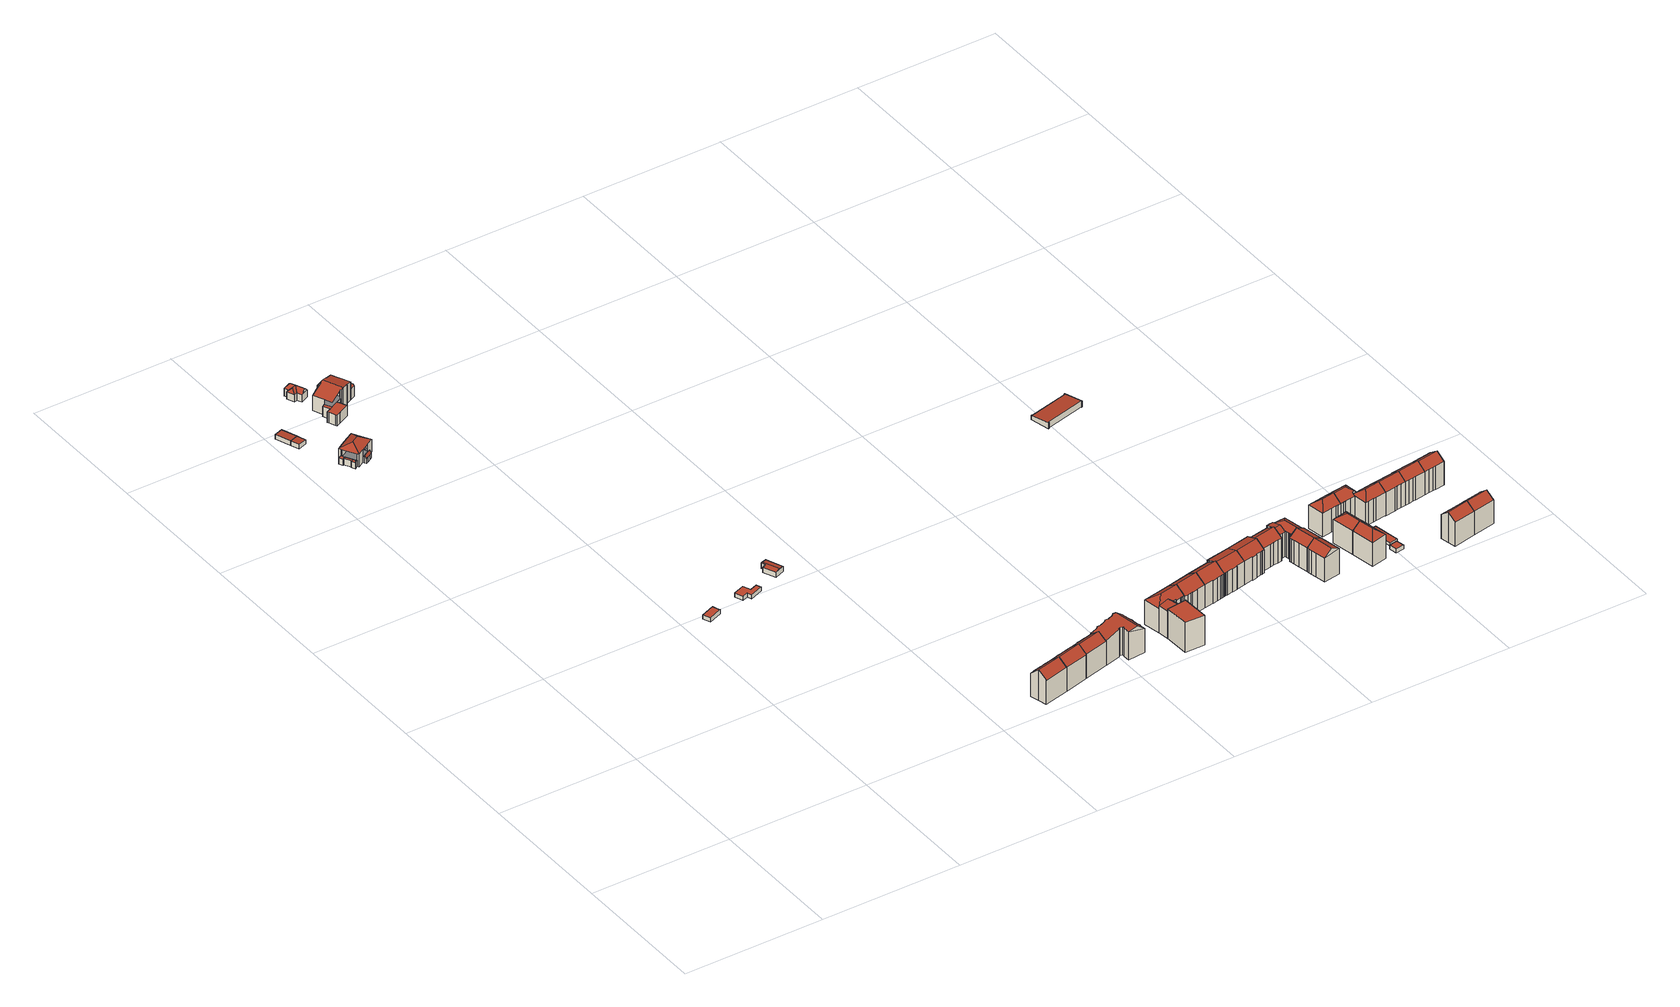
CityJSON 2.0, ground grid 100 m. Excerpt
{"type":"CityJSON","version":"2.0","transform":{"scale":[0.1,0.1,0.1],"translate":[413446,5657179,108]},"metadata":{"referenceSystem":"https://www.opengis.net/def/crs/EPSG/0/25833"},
"CityObjects":{
"building1":{"type":"Building","attributes":{"Dachtyp_tdc":"tdcPolyFlatRoof","Gemeindeschluessel":14612000,"Dachneigung":3.6,"QualitaetDacherkennung":82,"Geometrietyp2DReferenz":"3000","measuredHeight":3.25,"function":"31001_9998","roofType":"2100"},"geometry":[{"type":"Solid","lod":"2","boundaries":[[[[0,1,2,3]],[[1,4,5,2]],[[4,6,7,5]],[[6,0,3,7]],[[6,4,1,0]],[[3,2,5,7]]]],"semantics":{"surfaces":[{"type":"WallSurface"},{"type":"RoofSurface"},{"type":"GroundSurface"}],"values":[[0,0,0,0,1,2]]}}]},
"building2":{"type":"Building","attributes":{"Dachtyp_tdc":"tdcPolyFlatRoof","Gemeindeschluessel":14612000,"Dachneigung":3.38,"QualitaetDacherkennung":56,"Geometrietyp2DReferenz":"3000","measuredHeight":3.33,"function":"31001_9998","roofType":"2100"},"geometry":[{"type":"Solid","lod":"2","boundaries":[[[[8,9,10,11]],[[9,6,12,10]],[[6,4,13,12]],[[4,8,11,13]],[[4,6,9,8]],[[11,10,12,13]]]],"semantics":{"surfaces":[{"type":"WallSurface"},{"type":"RoofSurface"},{"type":"GroundSurface"}],"values":[[0,0,0,0,1,2]]}}]},
"building3":{"type":"Building","attributes":{"Gemeindeschluessel":14612000,"Geometrietyp2DReferenz":"3000","function":"31001_9998","roofType":"9999"},"children":["building3-1","building3-2","building3-3","building3-4","building3-5"]},
"building3-1":{"type":"BuildingPart","attributes":{"Dachtyp_tdc":"tdcFreeFormRoof","Dachneigung":37.54,"QualitaetDacherkennung":12,"Geometrietyp2DReferenz":"3000","measuredHeight":5.53,"roofType":"5000"},"parents":["building3"],"geometry":[{"type":"MultiSurface","lod":"2","boundaries":[[[14,15,16,17]],[[18,19,20,21]],[[18,14,17,19]],[[22,23,24,15]],[[22,15,14]],[[23,22,14,18,25]],[[24,23,25,21]],[[21,25,18]],[[17,16,26,20,19]]],"semantics":{"surfaces":[{"type":"WallSurface"},{"type":"RoofSurface"},{"type":"GroundSurface"}],"values":[0,0,0,1,1,1,0,0,2]}}]},
"building3-2":{"type":"BuildingPart","attributes":{"Dachtyp_tdc":"tdcPolyFlatRoof","Dachneigung":0,"QualitaetDacherkennung":38,"Geometrietyp2DReferenz":"3000","measuredHeight":4.51,"roofType":"1000"},"parents":["building3"],"geometry":[{"type":"MultiSurface","lod":"2","boundaries":[[[27,28,29,30]],[[28,31,32,29]],[[31,33,34,32]],[[33,35,36,34]],[[37,27,30,38]],[[37,39,40,35,33,31,28,27]],[[30,29,32,34,36,41,42,38]]],"semantics":{"surfaces":[{"type":"WallSurface"},{"type":"RoofSurface"},{"type":"GroundSurface"}],"values":[0,0,0,0,0,1,2]}}]},
"building3-3":{"type":"BuildingPart","attributes":{"Dachtyp_tdc":"tdcFreeFormRoof","Dachneigung":54.99,"QualitaetDacherkennung":22,"Geometrietyp2DReferenz":"3000","measuredHeight":5.43,"roofType":"5000"},"parents":["building3"],"geometry":[{"type":"MultiSurface","lod":"2","boundaries":[[[43,44,45,46]],[[44,47,48,45]],[[47,49,50,48]],[[49,51,52,50]],[[51,53,54,52]],[[53,55,56,54]],[[55,57,58,56]],[[55,53,51,49,47,44]],[[44,43,57,55]],[[46,45,48,50,52,54,56,58]]],"semantics":{"surfaces":[{"type":"WallSurface"},{"type":"RoofSurface"},{"type":"GroundSurface"}],"values":[0,0,0,0,0,0,0,1,1,2]}}]},
"building3-4":{"type":"BuildingPart","attributes":{"Dachtyp_tdc":"tdcFreeFormRoof","Dachneigung":34.6,"QualitaetDacherkennung":12,"Geometrietyp2DReferenz":"3000","measuredHeight":5.37,"roofType":"5000"},"parents":["building3"],"geometry":[{"type":"MultiSurface","lod":"2","boundaries":[[[59,60,61,62]],[[60,63,64,61]],[[63,65,66,64]],[[65,67,68,66]],[[67,21,20,68]],[[67,65,69,70]],[[65,63,71,69]],[[63,60,59,71]],[[59,24,72,70,69,71]],[[24,21,72]],[[21,67,70,72]],[[62,61,64,66,68,20,26]]],"semantics":{"surfaces":[{"type":"WallSurface"},{"type":"RoofSurface"},{"type":"GroundSurface"}],"values":[0,0,0,0,0,1,1,1,1,1,1,2]}}]},
"building3-5":{"type":"BuildingPart","attributes":{"Dachtyp_tdc":"tdcHipRoof","Dachneigung":27.83,"QualitaetDacherkennung":69,"Geometrietyp2DReferenz":"3000","measuredHeight":13.16,"roofType":"3200"},"parents":["building3"],"geometry":[{"type":"MultiSurface","lod":"2","boundaries":[[[73,74,75,76]],[[74,77,37,38,75]],[[78,41,40]],[[78,79,80,41]],[[79,81,46,80]],[[81,43,46]],[[82,58,57]],[[82,83,84,58]],[[83,85,62,84]],[[86,16,15]],[[86,87,88,16]],[[87,89,90,88]],[[89,91,92,90]],[[91,73,76,92]],[[87,86,85,83,93]],[[79,78,77,74,94]],[[83,82,81,79,94,93]],[[74,73,91,89,87,93,94]],[[76,75,38,42,41,80,46,58,84,62,26,16,88,90,92]]],"semantics":{"surfaces":[{"type":"WallSurface"},{"type":"RoofSurface"},{"type":"GroundSurface"}],"values":[0,0,0,0,0,0,0,0,0,0,0,0,0,0,1,1,1,1,2]}}]},
"building4":{"type":"Building","attributes":{"Dachtyp_tdc":"tdcPolyFlatRoof","Gemeindeschluessel":14612000,"Dachneigung":0,"QualitaetDacherkennung":56,"Geometrietyp2DReferenz":"3000","measuredHeight":3,"function":"31001_9998","roofType":"1000"},"geometry":[{"type":"Solid","lod":"2","boundaries":[[[[95,96,97,98]],[[96,99,100,97]],[[99,101,102,100]],[[101,103,104,102]],[[103,105,106,104]],[[105,107,108,106]],[[105,103,101,99,96,95,107]],[[108,98,97,100,102,104,106]],[[107,95,98,108]]]],"semantics":{"surfaces":[{"type":"WallSurface"},{"type":"RoofSurface"},{"type":"GroundSurface"}],"values":[[0,0,0,0,0,0,1,2,0]]}}]},
"building5":{"type":"Building","attributes":{"Dachtyp_tdc":"tdcFreeFormRoof","Gemeindeschluessel":14612000,"Dachneigung":43.77,"QualitaetDacherkennung":44,"Geometrietyp2DReferenz":"3000","measuredHeight":8.35,"function":"31001_9998","roofType":"5000"},"geometry":[{"type":"Solid","lod":"2","boundaries":[[[[109,110,111,112]],[[110,113,114,111]],[[113,115,116,114]],[[115,117,118,116]],[[117,119,120,118]],[[119,121,122,120]],[[121,123,124,122]],[[123,125,126,124]],[[125,109,112,126]],[[127,128,129,125,123]],[[130,127,123,121]],[[130,121,119]],[[131,132,127,130,119,117]],[[131,117,115]],[[132,131,115,113]],[[128,127,132,113,110]],[[129,128,110,109]],[[129,109,125]],[[112,111,114,116,118,120,122,124,126]]]],"semantics":{"surfaces":[{"type":"WallSurface"},{"type":"RoofSurface"},{"type":"GroundSurface"}],"values":[[0,0,0,0,0,0,0,0,0,1,1,0,1,1,1,1,1,1,2]]}}]},
"building6":{"type":"Building","attributes":{"Gemeindeschluessel":14612000,"Geometrietyp2DReferenz":"3000","function":"31001_9998","roofType":"9999"},"children":["building6-1","building6-2","building6-3","building6-4","building6-5"]},
"building6-1":{"type":"BuildingPart","attributes":{"Dachtyp_tdc":"tdcPolyFlatRoof","Dachneigung":0,"QualitaetDacherkennung":56,"Geometrietyp2DReferenz":"3000","measuredHeight":7.68,"roofType":"1000"},"parents":["building6"],"geometry":[{"type":"MultiSurface","lod":"2","boundaries":[[[133,134,135,136]],[[134,137,138,135]],[[137,134,133,139]],[[140,136,135,138]]],"semantics":{"surfaces":[{"type":"WallSurface"},{"type":"RoofSurface"},{"type":"GroundSurface"}],"values":[0,0,1,2]}}]},
"building6-2":{"type":"BuildingPart","attributes":{"Dachtyp_tdc":"tdcPolyFlatRoof","Dachneigung":0,"QualitaetDacherkennung":40,"Geometrietyp2DReferenz":"3000","measuredHeight":7.78,"roofType":"1000"},"parents":["building6"],"geometry":[{"type":"MultiSurface","lod":"2","boundaries":[[[141,140,139]],[[142,143,144,145]],[[143,146,147,144]],[[146,148,149,147]],[[148,150,151,149]],[[150,152,153,151]],[[152,154,155,153]],[[154,156,157,155]],[[156,158,136,157]],[[158,133,136]],[[156,154,152,150,148,146,143,142,141,158]],[[140,145,144,147,149,151,153,155,157,136]]],"semantics":{"surfaces":[{"type":"WallSurface"},{"type":"RoofSurface"},{"type":"GroundSurface"}],"values":[0,0,0,0,0,0,0,0,0,0,1,2]}}]},
"building6-3":{"type":"BuildingPart","attributes":{"Dachtyp_tdc":"tdcFreeFormRoof","Dachneigung":13.92,"QualitaetDacherkennung":42,"Geometrietyp2DReferenz":"3000","measuredHeight":12.1,"roofType":"5000"},"parents":["building6"],"geometry":[{"type":"MultiSurface","lod":"2","boundaries":[[[159,160,161,162]],[[160,163,164,161]],[[163,165,166,164]],[[165,167,168,166]],[[167,169,170,168]],[[165,163,171,172]],[[163,160,159,171]],[[159,173,169,172,171]],[[169,167,165,172]],[[162,161,164,166,168,170,174]]],"semantics":{"surfaces":[{"type":"WallSurface"},{"type":"RoofSurface"},{"type":"GroundSurface"}],"values":[0,0,0,0,0,1,1,1,1,2]}}]},
"building6-4":{"type":"BuildingPart","attributes":{"Dachtyp_tdc":"tdcGableRoof","Dachneigung":20.52,"QualitaetDacherkennung":22,"Geometrietyp2DReferenz":"3000","measuredHeight":15.48,"roofType":"3100"},"parents":["building6"],"geometry":[{"type":"MultiSurface","lod":"2","boundaries":[[[140,138,175,176,162,174,170,177,178,179,180,181,182,183,184,145]],[[185,139,140,141]],[[186,187,175,138,137]],[[187,188,176,175]],[[188,189,159,162,176]],[[190,170,169]],[[190,191,177,170]],[[191,192,193,178,177]],[[194,195,180,179,196]],[[195,197,181,180]],[[197,198,182,181]],[[198,199,183,182]],[[199,200,184,183]],[[200,201,145,184]],[[201,142,145]],[[199,198,197,195,194,192,191,190,202]],[[202,189,188,187,186,185,201,200,199]]],"semantics":{"surfaces":[{"type":"GroundSurface"},{"type":"WallSurface"},{"type":"RoofSurface"}],"values":[0,1,1,1,1,1,1,1,1,1,1,1,1,1,1,2,2]}}]},
"building6-5":{"type":"BuildingPart","attributes":{"Dachtyp_tdc":"tdcPolyFlatRoof","Dachneigung":0,"QualitaetDacherkennung":51,"Geometrietyp2DReferenz":"3000","measuredHeight":7.84,"roofType":"1000"},"parents":["building6"],"geometry":[{"type":"MultiSurface","lod":"2","boundaries":[[[193,203,204,178]],[[203,205,206,204]],[[205,207,208,206]],[[207,209,210,208]],[[209,196,179,210]],[[196,209,207,205,203,193]],[[178,204,206,208,210,179]]],"semantics":{"surfaces":[{"type":"WallSurface"},{"type":"RoofSurface"},{"type":"GroundSurface"}],"values":[0,0,0,0,0,1,2]}}]},
"building7":{"type":"Building","attributes":{"Dachtyp_tdc":"tdcPolyFlatRoof","Gemeindeschluessel":14612000,"Dachneigung":0,"QualitaetDacherkennung":77,"Geometrietyp2DReferenz":"3000","measuredHeight":3,"function":"31001_9998","roofType":"1000"},"geometry":[{"type":"Solid","lod":"2","boundaries":[[[[211,212,213,214]],[[212,215,216,213]],[[212,211,217,218,219,220,221,215]],[[216,222,223,224,225,226,214,213]],[[215,221,222,216]],[[221,220,223,222]],[[220,219,224,223]],[[219,218,225,224]],[[218,217,226,225]],[[217,211,214,226]]]],"semantics":{"surfaces":[{"type":"WallSurface"},{"type":"RoofSurface"},{"type":"GroundSurface"}],"values":[[0,0,1,2,0,0,0,0,0,0]]}}]},
"building8":{"type":"Building","attributes":{"Dachtyp_tdc":"tdcFreeFormRoof","Gemeindeschluessel":14612000,"Dachneigung":10.22,"QualitaetDacherkennung":84,"Geometrietyp2DReferenz":"3000","measuredHeight":4.33,"function":"31001_9998","roofType":"5000"},"geometry":[{"type":"Solid","lod":"2","boundaries":[[[[227,228,229,230]],[[228,231,232,229]],[[231,233,234,232]],[[233,235,236,234]],[[235,237,238,236]],[[237,227,230,238]],[[239,227,237,240]],[[233,231,228,239,240,235]],[[237,235,240]],[[228,227,239]],[[230,229,232,234,236,238]]]],"semantics":{"surfaces":[{"type":"WallSurface"},{"type":"RoofSurface"},{"type":"GroundSurface"}],"values":[[0,0,0,0,0,0,1,1,0,0,2]]}}]},
"building9":{"type":"Building","attributes":{"Dachtyp_tdc":"tdcGableRoof","Gemeindeschluessel":14612000,"Dachneigung":38.99,"QualitaetDacherkennung":72,"Geometrietyp2DReferenz":"3000","measuredHeight":22.59,"function":"31001_9998","roofType":"3100"},"geometry":[{"type":"Solid","lod":"2","boundaries":[[[[241,242,243,244]],[[242,245,246,243]],[[245,247,248,246]],[[247,249,250,248]],[[249,251,252,250]],[[251,253,254,252]],[[253,255,256,254]],[[255,257,258,256]],[[257,259,260,258]],[[259,261,262,260]],[[261,263,264,262]],[[263,265,266,264]],[[265,267,268,266]],[[267,241,244,268]],[[263,261,259,257,255]],[[255,253,251,249,247,245,242,241,267,265,263]],[[244,243,246,248,250,252,254,256,258,260,262,264,266,268]]]],"semantics":{"surfaces":[{"type":"WallSurface"},{"type":"RoofSurface"},{"type":"GroundSurface"}],"values":[[0,0,0,0,0,0,0,0,0,0,0,0,0,0,1,1,2]]}}]},
"building10":{"type":"Building","attributes":{"Dachtyp_tdc":"tdcFreeFormRoof","Gemeindeschluessel":14612000,"Dachneigung":38.68,"QualitaetDacherkennung":72,"Geometrietyp2DReferenz":"3000","measuredHeight":22.57,"function":"31001_9998","roofType":"5000"},"geometry":[{"type":"Solid","lod":"2","boundaries":[[[[269,270,258,271]],[[270,253,254,258]],[[253,272,273,254]],[[272,274,275,273]],[[274,276,277,275]],[[276,278,279,277]],[[278,280,281,279]],[[280,282,283,281]],[[282,284,285,283]],[[284,286,287,285]],[[269,288,289,255,270]],[[289,286,284,282,280,278,276,274,272,253,255]],[[288,286,289]],[[253,270,255]],[[287,290,271,258,254,273,275,277,279,281,283,285]],[[286,288,290,287]],[[288,269,271,290]]]],"semantics":{"surfaces":[{"type":"WallSurface"},{"type":"RoofSurface"},{"type":"GroundSurface"}],"values":[[0,0,0,0,0,0,0,0,0,0,1,1,0,0,2,0,0]]}}]},
"building11":{"type":"Building","attributes":{"Dachtyp_tdc":"tdcGableRoof","Gemeindeschluessel":14612000,"Dachneigung":38.67,"QualitaetDacherkennung":61,"Geometrietyp2DReferenz":"3000","measuredHeight":22.52,"function":"31001_9998","roofType":"3100"},"geometry":[{"type":"Solid","lod":"2","boundaries":[[[[291,292,293,294]],[[292,295,296,293]],[[295,297,298,296]],[[297,299,300,298]],[[299,301,302,300]],[[301,303,304,302]],[[303,305,306,304]],[[305,307,308,306]],[[307,309,310,308]],[[309,311,290,310]],[[311,312,313,290]],[[312,286,287,313]],[[286,314,315,287]],[[314,291,294,315]],[[312,311,309,307]],[[307,305,303,301,299,297,295,292,291,314,286,312]],[[294,293,296,298,300,302,304,306,308,310,290,313,287,315]]]],"semantics":{"surfaces":[{"type":"WallSurface"},{"type":"RoofSurface"},{"type":"GroundSurface"}],"values":[[0,0,0,0,0,0,0,0,0,0,0,0,0,0,1,1,2]]}}]},
"building12":{"type":"Building","attributes":{"Dachtyp_tdc":"tdcFreeFormRoof","Gemeindeschluessel":14612000,"Dachneigung":10.52,"QualitaetDacherkennung":20,"Geometrietyp2DReferenz":"3000","measuredHeight":22.15,"function":"31001_9998","roofType":"5000"},"geometry":[{"type":"Solid","lod":"2","boundaries":[[[[316,317,318,319]],[[317,320,321,318]],[[320,322,323,321]],[[322,324,325,323]],[[324,326,327,325]],[[326,328,329,327]],[[330,331,332,333]],[[331,334,335,332]],[[334,336,337,335]],[[336,316,319,337]],[[338,339,328,326,324,322,320,317,316,336,340,341]],[[341,340,334,331,330,342,343,344,345,346,347,348,349,350,351,352,353,354,355,356]],[[356,338,341]],[[336,334,340]],[[319,318,321,323,325,327,329,357,358,359,360,361,362,363,364,365,310,306,366,367,368,369,370,371,333,332,335,337]],[[328,339,357,329]],[[339,338,358,357]],[[338,356,359,358]],[[356,355,360,359]],[[355,354,361,360]],[[354,353,362,361]],[[353,352,363,362]],[[352,351,364,363]],[[351,350,365,364]],[[350,349,310,365]],[[349,348,306,310]],[[348,347,366,306]],[[347,346,367,366]],[[346,345,368,367]],[[345,344,369,368]],[[344,343,370,369]],[[343,342,371,370]],[[342,330,333,371]]]],"semantics":{"surfaces":[{"type":"WallSurface"},{"type":"RoofSurface"},{"type":"GroundSurface"}],"values":[[0,0,0,0,0,0,0,0,0,0,1,1,0,0,2,0,0,0,0,0,0,0,0,0,0,0,0,0,0,0,0,0,0]]}}]},
"building13":{"type":"Building","attributes":{"Dachtyp_tdc":"tdcPolyFlatRoof","Gemeindeschluessel":14612000,"Dachneigung":0,"QualitaetDacherkennung":39,"Geometrietyp2DReferenz":"3000","measuredHeight":21.98,"function":"31001_9998","roofType":"1000"},"geometry":[{"type":"Solid","lod":"2","boundaries":[[[[372,373,374,375]],[[373,376,377,374]],[[376,378,379,377]],[[378,380,381,379]],[[380,372,375,381]],[[380,378,376,373,372]],[[375,374,377,379,381]]]],"semantics":{"surfaces":[{"type":"WallSurface"},{"type":"RoofSurface"},{"type":"GroundSurface"}],"values":[[0,0,0,0,0,1,2]]}}]},
"building14":{"type":"Building","attributes":{"Gemeindeschluessel":14612000,"Geometrietyp2DReferenz":"3000","function":"31001_9998","roofType":"9999"},"children":["building14-1","building14-2"]},
"building14-1":{"type":"BuildingPart","attributes":{"Dachtyp_tdc":"tdcGableRoof","Dachneigung":11.78,"QualitaetDacherkennung":37,"Geometrietyp2DReferenz":"3000","measuredHeight":21.66,"roofType":"3100"},"parents":["building14"],"geometry":[{"type":"MultiSurface","lod":"2","boundaries":[[[382,383,384,385]],[[383,386,387,384]],[[386,388,389,387]],[[388,390,391,389]],[[390,392,393,391]],[[392,394,395,393]],[[394,396,397,395]],[[396,398,399,400,397]],[[394,392,390,388,386,383,382,401,402]],[[402,398,396,394]],[[403,385,384,387,389,391,393,395,397,400]]],"semantics":{"surfaces":[{"type":"WallSurface"},{"type":"RoofSurface"},{"type":"GroundSurface"}],"values":[0,0,0,0,0,0,0,0,1,1,2]}}]},
"building14-2":{"type":"BuildingPart","attributes":{"Dachtyp_tdc":"tdcHipAndGableRoof","Dachneigung":33.48,"QualitaetDacherkennung":50,"Geometrietyp2DReferenz":"3000","measuredHeight":22.66,"roofType":"5000"},"parents":["building14"],"geometry":[{"type":"MultiSurface","lod":"2","boundaries":[[[404,405,406,407]],[[405,408,409,406]],[[408,410,411,409]],[[410,412,413,411]],[[412,414,415,413]],[[414,416,384,415]],[[416,417,382,385,384]],[[399,418,419,400]],[[418,420,421,419]],[[420,422,423,421]],[[422,404,407,423]],[[418,399,424]],[[399,425,401,417,416,414,412,410,408,405,404,422,424]],[[422,420,418,424]],[[407,406,409,411,413,415,384,385,403,400,419,421,423]]],"semantics":{"surfaces":[{"type":"WallSurface"},{"type":"RoofSurface"},{"type":"GroundSurface"}],"values":[0,0,0,0,0,0,0,0,0,0,0,1,1,1,2]}}]},
"building15":{"type":"Building","attributes":{"Dachtyp_tdc":"tdcGableRoof","Gemeindeschluessel":14612000,"Dachneigung":37.56,"QualitaetDacherkennung":75,"Geometrietyp2DReferenz":"3000","measuredHeight":22.7,"function":"31001_9998","roofType":"3100"},"geometry":[{"type":"Solid","lod":"2","boundaries":[[[[426,427,428,429]],[[427,430,431,428]],[[430,432,433,431]],[[432,434,435,433]],[[434,436,437,435]],[[436,438,439,437]],[[438,440,441,439]],[[440,442,443,441]],[[442,444,445,443]],[[444,446,447,445]],[[446,420,448,447]],[[420,449,450,448]],[[449,426,429,450]],[[446,444,442,440,438,436,434,432,430,427,426]],[[426,449,420,446]],[[429,428,431,433,435,437,439,441,443,445,447,448,450]]]],"semantics":{"surfaces":[{"type":"WallSurface"},{"type":"RoofSurface"},{"type":"GroundSurface"}],"values":[[0,0,0,0,0,0,0,0,0,0,0,0,0,1,1,2]]}}]},
"building16":{"type":"Building","attributes":{"Dachtyp_tdc":"tdcGableRoof","Gemeindeschluessel":14612000,"Dachneigung":37.58,"QualitaetDacherkennung":75,"Geometrietyp2DReferenz":"3000","measuredHeight":22.75,"function":"31001_9998","roofType":"3100"},"geometry":[{"type":"Solid","lod":"2","boundaries":[[[[451,452,453,454]],[[452,455,456,453]],[[455,457,458,456]],[[457,459,460,458]],[[459,461,462,460]],[[461,463,464,462]],[[463,465,428,464]],[[465,466,467,428]],[[466,449,450,467]],[[449,468,469,450]],[[468,470,471,469]],[[470,472,473,471]],[[472,474,475,473]],[[474,451,454,475]],[[470,468,449,466]],[[466,465,463,461,459,457,455,452,451,474,472,470]],[[454,453,456,458,460,462,464,428,467,450,469,471,473,475]]]],"semantics":{"surfaces":[{"type":"WallSurface"},{"type":"RoofSurface"},{"type":"GroundSurface"}],"values":[[0,0,0,0,0,0,0,0,0,0,0,0,0,0,1,1,2]]}}]},
"building17":{"type":"Building","attributes":{"Dachtyp_tdc":"tdcFreeFormRoof","Gemeindeschluessel":14612000,"Dachneigung":36.89,"QualitaetDacherkennung":49,"Geometrietyp2DReferenz":"3000","measuredHeight":22.26,"function":"31001_9998","roofType":"5000"},"geometry":[{"type":"Solid","lod":"2","boundaries":[[[[476,477,478,469]],[[477,479,480,478]],[[479,481,482,480]],[[481,483,484,482]],[[483,485,486,484]],[[485,487,488,486]],[[487,489,490,488]],[[489,491,492,490]],[[491,493,494,492]],[[493,495,496,494]],[[495,497,473,496]],[[497,476,469,473]],[[481,479,498,499,497,495,493,491,489,487,485,483]],[[499,498,477,476]],[[476,497,499]],[[479,477,498]],[[469,478,480,482,484,486,488,490,492,494,496,473]]]],"semantics":{"surfaces":[{"type":"WallSurface"},{"type":"RoofSurface"},{"type":"GroundSurface"}],"values":[[0,0,0,0,0,0,0,0,0,0,0,0,1,1,0,0,2]]}}]},
"building18":{"type":"Building","attributes":{"Dachtyp_tdc":"tdcGableRoof","Gemeindeschluessel":14612000,"Dachneigung":37.35,"QualitaetDacherkennung":48,"Geometrietyp2DReferenz":"3000","measuredHeight":22.16,"function":"31001_9998","roofType":"3100"},"geometry":[{"type":"Solid","lod":"2","boundaries":[[[[500,501,502,503]],[[501,504,505,502]],[[504,506,507,505]],[[506,508,509,507]],[[508,510,511,509]],[[510,512,513,511]],[[512,514,515,513]],[[514,479,480,515]],[[479,516,517,480]],[[516,477,478,517]],[[477,518,519,478]],[[518,520,521,519]],[[520,522,523,521]],[[522,524,525,523]],[[524,500,503,525]],[[520,518,477,516]],[[516,479,514,512,510,508,506,504,501,500,524,522,520]],[[503,502,505,507,509,511,513,515,480,517,478,519,521,523,525]]]],"semantics":{"surfaces":[{"type":"WallSurface"},{"type":"RoofSurface"},{"type":"GroundSurface"}],"values":[[0,0,0,0,0,0,0,0,0,0,0,0,0,0,0,1,1,2]]}}]},
"building19":{"type":"Building","attributes":{"Dachtyp_tdc":"tdcFreeFormRoof","Gemeindeschluessel":14612000,"Dachneigung":37.31,"QualitaetDacherkennung":61,"Geometrietyp2DReferenz":"3000","measuredHeight":21.75,"function":"31001_9998","roofType":"5000"},"geometry":[{"type":"Solid","lod":"2","boundaries":[[[[526,527,528,529]],[[527,530,531,528]],[[530,532,533,531]],[[532,534,535,533]],[[534,536,537,535]],[[536,538,539,537]],[[538,540,541,539]],[[540,526,529,541]],[[542,543,544,536,534,532,530,527]],[[543,545,546,544]],[[536,544,546,538]],[[538,546,545,540]],[[540,545,543,542,526]],[[526,542,527]],[[529,528,531,533,535,537,539,541]]]],"semantics":{"surfaces":[{"type":"WallSurface"},{"type":"RoofSurface"},{"type":"GroundSurface"}],"values":[[0,0,0,0,0,0,0,0,1,1,0,0,0,0,2]]}}]},
"building20":{"type":"Building","attributes":{"Dachtyp_tdc":"tdcFreeFormRoof","Gemeindeschluessel":14612000,"Dachneigung":37.47,"QualitaetDacherkennung":62,"Geometrietyp2DReferenz":"3000","measuredHeight":21.95,"function":"31001_9998","roofType":"5000"},"geometry":[{"type":"Solid","lod":"2","boundaries":[[[[547,548,549,550]],[[548,551,552,549]],[[551,553,554,552]],[[553,555,556,554]],[[555,557,558,556]],[[557,559,560,558]],[[559,547,550,560]],[[561,551,548,562]],[[553,561,562,547,559,557,555]],[[553,551,561]],[[548,547,562]],[[550,549,552,554,556,558,560]]]],"semantics":{"surfaces":[{"type":"WallSurface"},{"type":"RoofSurface"},{"type":"GroundSurface"}],"values":[[0,0,0,0,0,0,0,1,1,0,0,2]]}}]},
"building21":{"type":"Building","attributes":{"Dachtyp_tdc":"tdcGableRoof","Gemeindeschluessel":14612000,"Dachneigung":36.87,"QualitaetDacherkennung":61,"Geometrietyp2DReferenz":"3000","measuredHeight":21.86,"function":"31001_9998","roofType":"3100"},"geometry":[{"type":"Solid","lod":"2","boundaries":[[[[562,563,564,565]],[[563,566,567,564]],[[566,568,569,567]],[[570,562,565,571]],[[572,573,574,575,576,577,568,566,563,562]],[[562,570,578,572]],[[565,564,567,569,579,580,581,582,583,584,585,571]],[[568,577,579,569]],[[577,576,580,579]],[[576,575,581,580]],[[575,574,582,581]],[[574,573,583,582]],[[573,572,584,583]],[[572,578,585,584]],[[578,570,571,585]]]],"semantics":{"surfaces":[{"type":"WallSurface"},{"type":"RoofSurface"},{"type":"GroundSurface"}],"values":[[0,0,0,0,1,1,2,0,0,0,0,0,0,0,0]]}}]},
"building22":{"type":"Building","attributes":{"Gemeindeschluessel":14612000,"Geometrietyp2DReferenz":"3000","function":"31001_9998","roofType":"9999"},"children":["building22-1","building22-2"]},
"building22-1":{"type":"BuildingPart","attributes":{"Dachtyp_tdc":"tdcHipAndGableRoof","Dachneigung":33.11,"QualitaetDacherkennung":47,"Geometrietyp2DReferenz":"3000","measuredHeight":21.76,"roofType":"5000"},"parents":["building22"],"geometry":[{"type":"MultiSurface","lod":"2","boundaries":[[[586,587,588,583]],[[587,589,590,588]],[[589,591,592,590]],[[591,593,594,592]],[[593,595,596,594]],[[595,597,598,596]],[[597,599,600,601,598]],[[602,603,604]],[[602,605,606,603]],[[605,607,585,606]],[[607,608,609,585]],[[608,586,583,609]],[[605,602,610]],[[602,611,599,597,595,593,591,589,587,586,608,610]],[[608,607,605,610]],[[583,588,590,592,594,596,598,601,603,606,585,609]]],"semantics":{"surfaces":[{"type":"WallSurface"},{"type":"RoofSurface"},{"type":"GroundSurface"}],"values":[0,0,0,0,0,0,0,0,0,0,0,0,1,1,1,2]}}]},
"building22-2":{"type":"BuildingPart","attributes":{"Dachtyp_tdc":"tdcGableRoof","Dachneigung":12.91,"QualitaetDacherkennung":57,"Geometrietyp2DReferenz":"3000","measuredHeight":21.29,"roofType":"3100"},"parents":["building22"],"geometry":[{"type":"MultiSurface","lod":"2","boundaries":[[[600,612,613,601]],[[612,542,614,613]],[[542,615,616,614]],[[615,617,618,616]],[[617,604,603,618]],[[619,620,621,622,623]],[[619,542,612,600,611,620]],[[615,623,622,617]],[[542,619,623,615]],[[617,622,621,602,604]],[[601,613,614,616,618,603]]],"semantics":{"surfaces":[{"type":"WallSurface"},{"type":"RoofSurface"},{"type":"GroundSurface"}],"values":[0,0,0,0,0,1,1,0,0,0,2]}}]},
"building23":{"type":"Building","attributes":{"Dachtyp_tdc":"tdcPolyFlatRoof","Gemeindeschluessel":14612000,"Dachneigung":5.59,"QualitaetDacherkennung":74,"Geometrietyp2DReferenz":"3000","measuredHeight":4.55,"function":"31001_9998","roofType":"2100"},"geometry":[{"type":"Solid","lod":"2","boundaries":[[[[624,625,626,627]],[[625,628,629,626]],[[628,630,631,629]],[[630,632,633,631]],[[632,634,635,633]],[[634,636,637,635]],[[636,638,639,637]],[[638,640,641,639]],[[640,642,643,641]],[[642,644,645,643]],[[644,646,647,645]],[[646,648,649,647]],[[648,650,651,649]],[[650,624,627,651]],[[650,648,646,644,642,640,638,636,634,632,630,628,625,624]],[[627,626,629,631,633,635,637,639,641,643,645,647,649,651]]]],"semantics":{"surfaces":[{"type":"WallSurface"},{"type":"RoofSurface"},{"type":"GroundSurface"}],"values":[[0,0,0,0,0,0,0,0,0,0,0,0,0,0,1,2]]}}]},
"building24":{"type":"Building","attributes":{"Dachtyp_tdc":"tdcFreeFormRoof","Gemeindeschluessel":14612000,"Dachneigung":36.78,"QualitaetDacherkennung":77,"Geometrietyp2DReferenz":"3000","measuredHeight":21.89,"function":"31001_9998","roofType":"5000"},"geometry":[{"type":"Solid","lod":"2","boundaries":[[[[652,653,654,655]],[[653,656,657,654]],[[656,658,659,657]],[[658,660,661,659]],[[660,662,663,661]],[[662,652,655,663]],[[660,664,662]],[[664,660,658,656,653,665]],[[662,664,665,652]],[[653,652,665]],[[655,654,657,659,661,663]]]],"semantics":{"surfaces":[{"type":"WallSurface"},{"type":"RoofSurface"},{"type":"GroundSurface"}],"values":[[0,0,0,0,0,0,1,1,1,0,2]]}}]},
"building25":{"type":"Building","attributes":{"Dachtyp_tdc":"tdcFreeFormRoof","Gemeindeschluessel":14612000,"Dachneigung":36.45,"QualitaetDacherkennung":78,"Geometrietyp2DReferenz":"3000","measuredHeight":21.71,"function":"31001_9998","roofType":"5000"},"geometry":[{"type":"Solid","lod":"2","boundaries":[[[[652,666,667,668]],[[666,669,670,667]],[[669,671,672,670]],[[671,653,673,672]],[[653,652,668,673]],[[674,669,666]],[[652,665,674,666]],[[671,669,674,665,653]],[[652,653,665]],[[668,667,670,672,673]]]],"semantics":{"surfaces":[{"type":"WallSurface"},{"type":"RoofSurface"},{"type":"GroundSurface"}],"values":[[0,0,0,0,0,1,1,1,0,2]]}}]},
"building26":{"type":"Building","attributes":{"Dachtyp_tdc":"tdcHipAndGableRoof","Gemeindeschluessel":14612000,"Dachneigung":37.34,"QualitaetDacherkennung":56,"Geometrietyp2DReferenz":"3000","measuredHeight":22.02,"function":"31001_9998","roofType":"5000"},"geometry":[{"type":"Solid","lod":"2","boundaries":[[[[675,676,677,678]],[[676,679,680,677]],[[679,681,682,680]],[[681,683,684,682]],[[683,685,686,684]],[[685,687,688,686]],[[687,689,690,688]],[[689,675,678,690]],[[685,683,691]],[[683,681,679,676,675,689,691]],[[689,687,685,691]],[[678,677,680,682,684,686,688,690]]]],"semantics":{"surfaces":[{"type":"WallSurface"},{"type":"RoofSurface"},{"type":"GroundSurface"}],"values":[[0,0,0,0,0,0,0,0,1,1,1,2]]}}]},
"building27":{"type":"Building","attributes":{"Dachtyp_tdc":"tdcPolyFlatRoof","Gemeindeschluessel":14612000,"Dachneigung":0,"QualitaetDacherkennung":61,"Geometrietyp2DReferenz":"3000","measuredHeight":2.88,"function":"31001_9998","roofType":"1000"},"geometry":[{"type":"Solid","lod":"2","boundaries":[[[[692,693,694,695]],[[693,696,697,694]],[[696,698,699,697]],[[698,692,695,699]],[[698,696,693,692]],[[695,694,697,699]]]],"semantics":{"surfaces":[{"type":"WallSurface"},{"type":"RoofSurface"},{"type":"GroundSurface"}],"values":[[0,0,0,0,1,2]]}}]},
"building28":{"type":"Building","attributes":{"Dachtyp_tdc":"tdcPolyFlatRoof","Gemeindeschluessel":14612000,"Dachneigung":0,"QualitaetDacherkennung":74,"Geometrietyp2DReferenz":"3000","measuredHeight":2.3,"function":"31001_9998","roofType":"1000"},"geometry":[{"type":"Solid","lod":"2","boundaries":[[[[700,701,702,703]],[[701,704,705,702]],[[704,706,707,705]],[[706,700,703,707]],[[706,704,701,700]],[[703,702,705,707]]]],"semantics":{"surfaces":[{"type":"WallSurface"},{"type":"RoofSurface"},{"type":"GroundSurface"}],"values":[[0,0,0,0,1,2]]}}]},
"building29":{"type":"Building","attributes":{"Dachtyp_tdc":"tdcFreeFormRoof","Gemeindeschluessel":14612000,"Dachneigung":37.11,"QualitaetDacherkennung":60,"Geometrietyp2DReferenz":"3000","measuredHeight":21.98,"function":"31001_9998","roofType":"5000"},"geometry":[{"type":"Solid","lod":"2","boundaries":[[[[708,709,710,711]],[[709,712,713,710]],[[712,714,715,713]],[[714,716,717,715]],[[716,718,719,717]],[[718,720,721,719]],[[720,722,723,721]],[[722,724,725,723]],[[724,708,711,725]],[[726,727,728,729]],[[728,730,731,729]],[[731,675,732,718,716,714,733,726,729]],[[709,727,726,733,712]],[[712,733,714]],[[720,732,675,722]],[[718,732,720]],[[722,675,731,730,724]],[[724,730,728,708]],[[708,728,727,709]],[[711,710,713,715,717,719,721,723,725]]]],"semantics":{"surfaces":[{"type":"WallSurface"},{"type":"RoofSurface"},{"type":"GroundSurface"}],"values":[[0,0,0,0,0,0,0,0,0,1,1,1,0,0,0,0,0,0,0,2]]}}]},
"building30":{"type":"Building","attributes":{"Dachtyp_tdc":"tdcHipAndGableRoof","Gemeindeschluessel":14612000,"Dachneigung":37.37,"QualitaetDacherkennung":59,"Geometrietyp2DReferenz":"3000","measuredHeight":21.88,"function":"31001_9998","roofType":"5000"},"geometry":[{"type":"Solid","lod":"2","boundaries":[[[[734,735,736,737]],[[735,738,739,736]],[[738,740,741,739]],[[740,742,743,741]],[[742,744,745,743]],[[744,746,747,745]],[[746,748,749,747]],[[748,750,751,749]],[[750,752,753,751]],[[752,734,737,753]],[[748,746,744,754]],[[744,742,740,738,735,734,754]],[[734,752,750,748,754]],[[737,736,739,741,743,745,747,749,751,753]]]],"semantics":{"surfaces":[{"type":"WallSurface"},{"type":"RoofSurface"},{"type":"GroundSurface"}],"values":[[0,0,0,0,0,0,0,0,0,0,1,1,1,2]]}}]},
"building31":{"type":"Building","attributes":{"Dachtyp_tdc":"tdcFreeFormRoof","Gemeindeschluessel":14612000,"Dachneigung":36.82,"QualitaetDacherkennung":59,"Geometrietyp2DReferenz":"3000","measuredHeight":22,"function":"31001_9998","roofType":"5000"},"geometry":[{"type":"Solid","lod":"2","boundaries":[[[[755,756,757,758,759,760,761]],[[762,763,756,755]],[[763,764,757,756]],[[764,765,758,757]],[[765,766,759,758]],[[766,767,760,759]],[[767,752,761,760]],[[752,762,755,761]],[[734,767,766,765,764,763,768]],[[768,762,752,734]],[[767,734,752]],[[762,768,763]]]],"semantics":{"surfaces":[{"type":"GroundSurface"},{"type":"WallSurface"},{"type":"RoofSurface"}],"values":[[0,1,1,1,1,1,1,1,2,2,1,1]]}}]},
"building32":{"type":"Building","attributes":{"Dachtyp_tdc":"tdcGableRoof","Gemeindeschluessel":14612000,"Dachneigung":36.87,"QualitaetDacherkennung":70,"Geometrietyp2DReferenz":"3000","measuredHeight":22.02,"function":"31001_9998","roofType":"3100"},"geometry":[{"type":"Solid","lod":"2","boundaries":[[[[769,770,771,772]],[[770,773,774,771]],[[773,775,776,774]],[[775,777,778,776]],[[777,779,780,778]],[[779,781,782,780]],[[781,783,784,782]],[[783,769,772,784]],[[779,777,775,773,770,769]],[[769,783,781,779]],[[772,771,774,776,778,780,782,784]]]],"semantics":{"surfaces":[{"type":"WallSurface"},{"type":"RoofSurface"},{"type":"GroundSurface"}],"values":[[0,0,0,0,0,0,0,0,1,1,2]]}}]},
"building33":{"type":"Building","attributes":{"Dachtyp_tdc":"tdcFreeFormRoof","Gemeindeschluessel":14612000,"Dachneigung":37.52,"QualitaetDacherkennung":62,"Geometrietyp2DReferenz":"3000","measuredHeight":21.96,"function":"31001_9998","roofType":"5000"},"geometry":[{"type":"Solid","lod":"2","boundaries":[[[[785,786,787,788]],[[786,789,790,787]],[[789,791,792,790]],[[791,793,794,792]],[[793,795,756,794]],[[795,796,755,756]],[[796,785,788,755]],[[797,798,799,800]],[[799,795,793,791,789,786,800]],[[796,798,797,785]],[[795,799,798,796]],[[785,797,800,786]],[[788,787,790,792,794,756,755]]]],"semantics":{"surfaces":[{"type":"WallSurface"},{"type":"RoofSurface"},{"type":"GroundSurface"}],"values":[[0,0,0,0,0,0,0,1,1,0,0,0,2]]}}]},
"building34":{"type":"Building","attributes":{"Dachtyp_tdc":"tdcGableRoof","Gemeindeschluessel":14612000,"Dachneigung":36.77,"QualitaetDacherkennung":70,"Geometrietyp2DReferenz":"3000","measuredHeight":21.92,"function":"31001_9998","roofType":"3100"},"geometry":[{"type":"Solid","lod":"2","boundaries":[[[[779,777,801,802]],[[777,803,804,801]],[[803,805,806,804]],[[805,807,808,806]],[[807,809,810,808]],[[809,811,812,810]],[[811,813,814,812]],[[813,781,815,814]],[[781,779,802,815]],[[811,809,807,805,803,777,779]],[[779,781,813,811]],[[802,801,804,806,808,810,812,814,815]]]],"semantics":{"surfaces":[{"type":"WallSurface"},{"type":"RoofSurface"},{"type":"GroundSurface"}],"values":[[0,0,0,0,0,0,0,0,0,1,1,2]]}}]},
"building35":{"type":"Building","attributes":{"Dachtyp_tdc":"tdcGableRoof","Gemeindeschluessel":14612000,"Dachneigung":37.19,"QualitaetDacherkennung":62,"Geometrietyp2DReferenz":"3000","measuredHeight":21.91,"function":"31001_9998","roofType":"3100"},"geometry":[{"type":"Solid","lod":"2","boundaries":[[[[816,817,818,819]],[[817,820,821,818]],[[820,822,823,821]],[[822,824,825,823]],[[824,786,787,825]],[[786,826,827,787]],[[826,828,788,827]],[[828,829,830,788]],[[829,816,819,830]],[[826,786,824,822,820,817,816]],[[816,829,828,826]],[[819,818,821,823,825,787,827,788,830]]]],"semantics":{"surfaces":[{"type":"WallSurface"},{"type":"RoofSurface"},{"type":"GroundSurface"}],"values":[[0,0,0,0,0,0,0,0,0,1,1,2]]}}]}
},
"vertices":[
[9,4895,100],[72,4918,96],[72,4918,67],[9,4895,67],[113,4812,96],[113,4812,67],[50,4787,100],[50,4787,67],
[135,4750,96],[72,4727,100],[72,4727,66],[135,4750,66],[50,4787,66],[113,4812,66],
[198,4488,91],[219,4500,91],[219,4500,46],[198,4488,46],[213,4462,91],[213,4462,46],[218,4465,46],[218,4465,91],[214,4483,101],[223,4468,101],[234,4474,91],[218,4465,96],[234,4474,46],
[420,4525,91],[431,4523,91],[431,4523,46],[420,4525,46],[437,4512,91],[437,4512,46],[433,4502,91],[433,4502,46],[422,4495,91],[422,4495,46],[408,4519,91],[408,4519,46],[421,4495,91],[426,4487,91],[426,4487,46],[421,4495,46],
[385,4452,82],[391,4442,100],[391,4442,46],[385,4452,46],[397,4431,82],[397,4431,46],[379,4420,82],[379,4420,46],[357,4408,82],[357,4408,46],[339,4398,82],[339,4398,46],[333,4408,100],[333,4408,46],[327,4419,82],[327,4419,46],
[275,4403,91],[258,4393,91],[258,4393,46],[275,4403,46],[254,4390,91],[254,4390,46],[240,4415,91],[240,4415,46],[245,4418,91],[245,4418,46],[256,4411,99],[257,4415,97],[258,4407,99],[230,4461,97],
[318,4574,140],[362,4599,140],[362,4599,46],[318,4574,46],[408,4519,140],[426,4487,140],[431,4479,140],[431,4479,46],[385,4452,140],[327,4419,140],[281,4392,140],[281,4392,46],[275,4403,140],[219,4500,140],[212,4512,140],[212,4512,46],[253,4536,140],[253,4536,46],[313,4571,140],[313,4571,46],[294,4479,177],[348,4510,177],
[1242,2013,38],[1251,1990,38],[1251,1990,8],[1242,2013,8],[1257,1973,38],[1257,1973,8],[1262,1962,38],[1262,1962,8],[1262,1961,38],[1262,1961,8],[1166,1922,38],[1166,1922,8],[1145,1974,38],[1145,1974,8],
[283,5175,140],[302,5184,140],[302,5184,85],[283,5175,85],[290,5211,140],[290,5211,85],[321,5226,140],[321,5226,85],[344,5236,140],[344,5236,85],[397,5122,140],[397,5122,85],[343,5097,140],[343,5097,85],[327,5130,140],[327,5130,85],[307,5121,140],[307,5121,85],[342,5170,169],[341,5169,168],[314,5157,168],[370,5109,169],[332,5203,164],[329,5197,169],
[401,4879,141],[378,4928,141],[378,4928,64],[401,4879,64],[397,4938,141],[397,4938,64],[420,4888,141],[420,4888,64],
[420,4888,142],[507,4927,142],[477,4912,142],[477,4912,64],[507,4927,64],[505,4850,142],[505,4850,64],[431,4815,142],[431,4815,64],[398,4800,142],[398,4800,64],[393,4810,142],[393,4810,64],[374,4852,142],[374,4852,64],[368,4864,142],[368,4864,64],[401,4879,142],
[451,5054,182],[449,5059,182],[449,5059,64],[451,5054,64],[440,5078,182],[440,5078,64],[499,5105,182],[499,5105,64],[508,5086,182],[508,5086,64],[510,5081,182],[510,5081,64],[457,5072,185],[492,5088,185],[468,5062,182],[468,5062,64],
[362,5013,64],[403,5032,64],[557,5104,64],[581,5051,64],[616,4976,64],[615,4976,64],[566,4953,64],[569,4947,64],[529,4928,64],[511,4920,64],[420,4888,176],[397,4938,176],[362,5013,176],[403,5032,193],[451,5054,212],[510,5081,209],[557,5104,197],[581,5051,197],[581,5051,143],[616,4976,197],[615,4976,197],[616,4976,143],[566,4953,210],[569,4947,210],[529,4928,219],[511,4920,212],[507,4927,212],[468,5062,219],
[631,5074,143],[631,5074,64],[658,5013,143],[658,5013,64],[653,4993,143],[653,4993,64],[620,4978,143],[620,4978,64],
[1587,2052,36],[1600,2019,36],[1600,2019,6],[1587,2052,6],[1509,1983,36],[1509,1983,6],[1534,2031,36],[1511,2087,36],[1434,2057,36],[1457,2000,36],[1496,2015,36],[1496,2015,6],[1457,2000,6],[1434,2057,6],[1511,2087,6],[1534,2031,6],
[1825,2112,43],[1753,2083,43],[1753,2083,7],[1825,2112,7],[1714,2171,43],[1714,2171,7],[1741,2182,48],[1741,2182,7],[1729,2209,48],[1729,2209,7],[1777,2229,43],[1777,2229,7],[1789,2098,50],[1741,2214,50],
[2345,165,224],[2357,176,217],[2357,176,50],[2345,165,50],[2379,173,224],[2379,173,50],[2404,179,224],[2404,179,50],[2417,190,218],[2417,190,50],[2436,187,224],[2436,187,50],[2478,197,224],[2478,197,50],[2493,135,276],[2493,135,50],[2508,76,227],[2508,76,50],[2331,32,226],[2331,32,50],[2330,35,229],[2330,35,50],[2315,91,276],[2315,91,50],[2298,154,223],[2298,154,50],[2304,156,223],[2304,156,50],
[2674,117,226],[2508,76,226],[2674,117,50],[2521,209,224],[2521,209,50],[2533,221,217],[2533,221,50],[2550,216,223],[2550,216,50],[2556,218,223],[2556,218,50],[2578,223,223],[2578,223,50],[2591,235,216],[2591,235,50],[2608,230,224],[2608,230,50],[2653,241,224],[2653,241,50],[2680,120,227],[2667,178,276],[2680,120,50],
[2713,263,218],[2724,258,224],[2724,258,50],[2713,263,50],[2759,267,224],[2759,267,50],[2768,276,218],[2768,276,50],[2781,272,224],[2781,272,50],[2794,275,224],[2794,275,50],[2812,279,224],[2812,279,50],[2826,284,223],[2826,284,50],[2841,221,275],[2841,221,50],[2856,163,228],[2856,163,50],[2680,120,228],[2667,178,275],[2667,178,50],[2700,253,224],[2700,253,50],
[3091,342,230],[3103,286,227],[3103,286,50],[3091,342,50],[3116,270,220],[3116,270,50],[3110,251,227],[3110,251,50],[3113,214,229],[3113,214,50],[3127,198,220],[3127,198,50],[3119,180,229],[3119,180,50],[2971,315,259],[3008,323,266],[3008,323,50],[2971,315,50],[3018,335,268],[3018,335,50],[3037,329,271],[3037,329,50],[3123,144,230],[3121,166,229],[3037,330,271],[3068,140,271],[2953,320,256],[2940,308,253],[2903,300,246],[2886,304,243],[2873,293,240],[2840,286,234],[2826,284,231],[2856,163,233],[2970,192,255],[2973,200,256],[2984,203,258],[2998,198,260],[3000,190,261],[2996,179,259],[2998,134,258],[3121,166,50],[3123,144,50],[2998,134,50],[2996,179,50],[3000,190,50],[2998,198,50],[2984,203,50],[2973,200,50],[2970,192,50],[2840,286,50],[2873,293,50],[2886,304,50],[2903,300,50],[2940,308,50],[2953,320,50],
[3325,7,273],[3319,184,273],[3319,184,53],[3325,7,53],[3443,199,273],[3443,199,53],[3457,198,273],[3457,198,53],[3464,4,273],[3464,4,53],
[3428,284,228],[3428,283,228],[3428,283,51],[3428,284,51],[3415,281,239],[3415,281,51],[3425,234,238],[3425,234,51],[3438,236,227],[3438,236,51],[3443,199,228],[3443,199,51],[3396,193,267],[3396,193,51],[3319,184,251],[3319,184,51],[3308,260,252],[3308,260,229],[3308,260,51],[3427,283,229],[3382,274,267],[3382,274,51],
[3513,296,225],[3505,294,225],[3505,294,51],[3513,296,51],[3494,292,225],[3494,292,51],[3482,289,225],[3482,289,51],[3449,282,225],[3449,282,51],[3447,287,229],[3447,287,51],[3428,283,229],[3428,284,229],[3285,385,233],[3285,385,51],[3485,426,232],[3485,426,51],[3500,359,277],[3500,359,51],[3367,332,277],[3382,274,229],
[3666,393,277],[3681,322,221],[3681,322,50],[3666,393,50],[3616,309,222],[3616,309,50],[3616,307,220],[3616,307,50],[3579,300,220],[3579,300,50],[3579,302,222],[3579,302,50],[3567,300,222],[3567,300,50],[3540,295,222],[3540,295,50],[3513,290,222],[3513,290,50],[3513,296,227],[3513,296,50],[3500,360,277],[3500,360,50],[3485,426,50],[3652,462,231],[3652,462,50],
[3836,352,220],[3828,351,220],[3828,351,50],[3836,352,50],[3815,348,220],[3815,348,50],[3784,343,221],[3784,343,50],[3785,340,218],[3785,340,50],[3748,332,219],[3748,332,50],[3747,335,220],[3747,335,50],[3681,322,220],[3666,394,278],[3666,394,50],[3817,495,231],[3817,495,50],[3830,427,278],[3830,427,50],[3845,354,220],[3845,354,50],[3844,354,220],[3844,354,50],
[3817,495,249],[3986,526,250],[3986,526,50],[4013,387,222],[4013,387,50],[3949,376,222],[3949,376,50],[3949,372,220],[3949,372,50],[3913,366,220],[3913,366,50],[3913,368,221],[3913,368,50],[3873,359,221],[3873,359,50],[3861,357,221],[3861,357,50],[3854,356,221],[3854,356,50],[3847,354,221],[3847,354,50],[3845,354,221],[4000,453,272],[3832,421,272],
[4180,421,222],[4169,419,222],[4169,419,50],[4180,421,50],[4164,418,222],[4164,418,50],[4152,415,222],[4152,415,50],[4117,409,223],[4117,409,50],[4117,406,220],[4117,406,50],[4080,399,221],[4080,399,50],[4080,401,222],[4080,401,50],[4000,451,272],[4000,451,50],[4155,560,250],[4155,560,50],[4169,485,272],[4169,485,50],[4179,435,233],[4179,435,50],[4181,421,222],[4181,421,50],
[4332,480,221],[4335,463,221],[4335,463,54],[4332,480,54],[4307,458,221],[4307,458,54],[4271,452,221],[4271,452,54],[4247,447,221],[4247,447,54],[4179,435,221],[4179,435,54],[4155,560,221],[4155,560,54],[4312,587,221],[4312,587,54],[4332,480,235],[4323,528,271],[4166,499,271],[4312,587,232],[4155,560,232],
[4402,286,226],[4520,309,240],[4520,309,52],[4402,286,52],[4549,160,240],[4549,160,52],[4429,137,226],[4429,137,52],[4416,208,226],[4416,208,52],[4409,246,226],[4409,246,52],[4405,268,226],[4405,268,52],[4487,148,271],[4459,297,271],
[4402,286,227],[4402,286,53],[4459,297,53],[4389,354,227],[4389,354,53],[4381,396,227],[4381,396,53],[4520,309,239],[4520,309,53],[4432,443,271],[4388,435,238],[4381,434,233],[4376,433,229],[4374,432,227],[4378,415,227],[4492,455,239],[4378,415,53],[4374,432,53],[4376,433,53],[4381,434,53],[4388,435,53],[4432,443,53],[4492,455,53],
[4388,435,242],[4387,440,242],[4387,440,53],[4386,446,242],[4386,446,53],[4385,451,242],[4385,451,53],[4384,455,242],[4384,455,53],[4384,459,242],[4384,459,53],[4381,475,242],[4381,475,53],[4378,489,242],[4378,489,235],[4378,489,53],[4359,596,243],[4359,596,53],[4359,596,235],[4461,614,233],[4461,614,53],[4492,455,232],[4434,444,271],[4434,444,53],[4415,546,271],[4377,498,242],
[4358,485,235],[4358,485,53],[4332,480,53],[4312,587,235],[4312,587,53],[4339,592,235],[4339,592,53],[4324,521,266],[4371,529,266],[4359,596,251],[4339,592,251],[4312,587,251],
[3927,2552,56],[3933,2553,56],[3933,2553,25],[3927,2552,25],[3933,2550,57],[3933,2550,25],[3971,2559,57],[3971,2559,25],[3975,2560,56],[3975,2560,25],[4217,2620,56],[4217,2620,25],[4216,2623,56],[4216,2623,25],[4221,2624,56],[4221,2624,25],[4255,2488,70],[4255,2488,25],[4250,2487,70],[4250,2487,25],[4249,2490,70],[4249,2490,25],[3966,2420,70],[3966,2420,25],[3967,2416,70],[3967,2416,25],[3961,2414,70],[3961,2414,25],
[4729,279,225],[4840,300,228],[4840,300,50],[4729,279,50],[4845,272,228],[4845,272,50],[4849,253,228],[4849,253,50],[4872,134,228],[4872,134,50],[4761,112,225],[4761,112,50],[4808,182,269],[4787,290,269],
[4697,444,225],[4697,444,52],[4729,279,52],[4808,465,228],[4808,465,52],[4830,352,228],[4830,352,52],[4840,300,52],[4767,397,269],
[4826,552,227],[4807,549,227],[4807,549,53],[4826,552,53],[4790,546,227],[4790,546,53],[4752,540,227],[4752,540,53],[4680,530,227],[4680,530,53],[4657,648,228],[4657,648,53],[4807,672,227],[4807,672,53],[4817,612,273],[4817,612,53],[4727,598,273],
[4955,144,81],[4946,203,81],[4946,203,52],[4955,144,52],[5005,212,81],[5005,212,52],[5014,153,81],[5014,153,52],
[4967,227,74],[4933,409,74],[4933,409,51],[4967,227,51],[4990,420,74],[4990,420,51],[5024,238,74],[5024,238,51],
[4960,697,226],[4975,598,226],[4975,598,54],[4960,697,54],[4936,592,226],[4936,592,54],[4939,569,226],[4939,569,54],[4905,563,226],[4905,563,54],[4868,558,226],[4868,558,54],[4851,555,226],[4851,555,54],[4826,552,226],[4826,552,54],[4807,672,226],[4807,672,54],[4954,595,244],[4975,598,227],[4960,697,227],[4912,627,273],[4807,672,228],[4816,612,273],[4851,555,227],[4936,592,244],
[5107,556,274],[5116,496,227],[5116,496,55],[5107,556,55],[5040,486,227],[5040,486,55],[5021,483,228],[5021,483,55],[4980,477,228],[4980,477,55],[4953,473,228],[4953,473,55],[4939,569,228],[4939,569,55],[4936,592,228],[4936,592,55],[4975,598,228],[4975,598,55],[5099,616,228],[5099,616,55],[5001,541,274],
[5256,639,54],[5273,518,54],[5242,514,54],[5210,509,54],[5190,506,54],[5116,496,54],[5099,616,54],[5256,639,228],[5273,518,228],[5242,514,228],[5210,509,228],[5190,506,228],[5116,496,228],[5265,578,274],
[5278,66,269],[5267,122,224],[5267,122,48],[5278,66,48],[5380,144,224],[5380,144,48],[5399,147,224],[5399,147,48],[5429,153,224],[5429,153,48],[5440,97,269],[5440,97,48],[5451,38,224],[5451,38,48],[5289,7,224],[5289,7,48],
[5413,662,227],[5431,541,227],[5431,541,54],[5413,662,54],[5359,531,227],[5359,531,54],[5339,528,227],[5339,528,54],[5306,523,227],[5306,523,54],[5273,518,227],[5256,639,227],[5413,662,229],[5256,639,229],[5265,579,273],[5422,602,273],
[5429,153,49],[5440,97,49],[5463,160,224],[5463,160,49],[5480,163,224],[5480,163,49],[5588,184,224],[5588,184,49],[5591,184,224],[5591,184,49],[5602,128,269],[5602,128,49],[5613,70,224],[5613,70,49],[5451,38,49],
[5577,624,273],[5586,564,227],[5586,564,54],[5577,624,54],[5518,554,227],[5518,554,54],[5499,551,227],[5499,551,54],[5467,547,227],[5467,547,54],[5422,601,273],[5422,601,54],[5413,662,228],[5569,685,228],[5569,685,54]
]}
